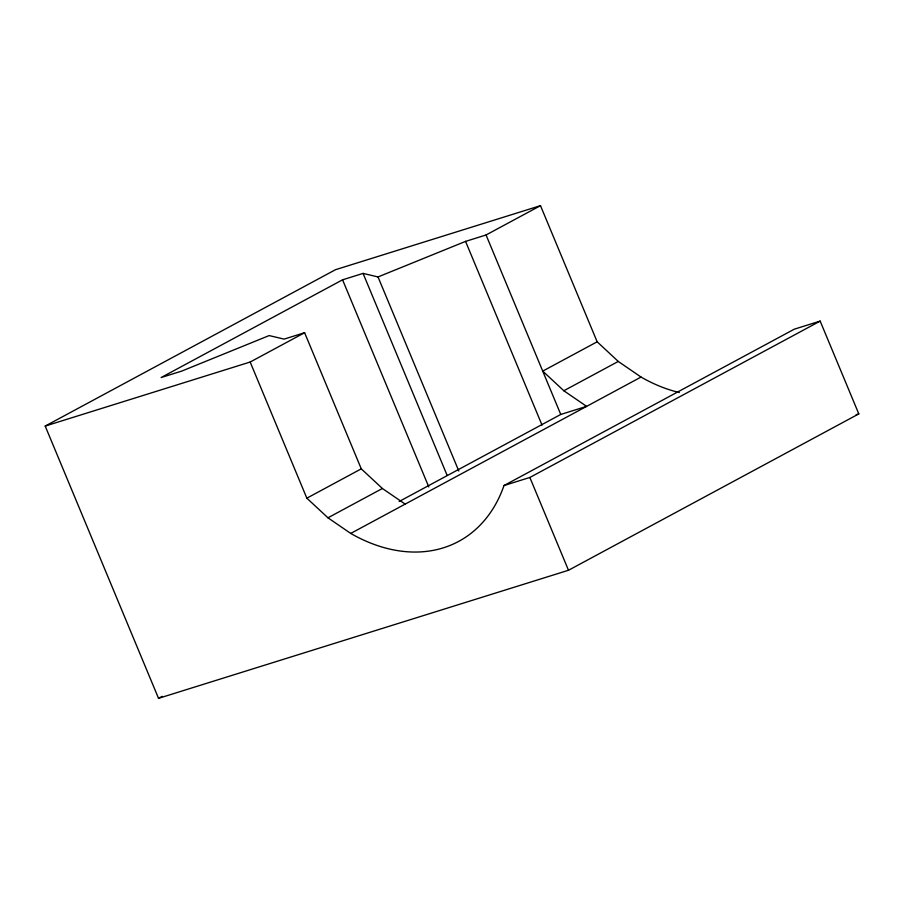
<?xml version="1.0" encoding="UTF-8"?>
<svg xmlns="http://www.w3.org/2000/svg" width="904" height="904" viewBox="0 0 904 904"><rect width="100%" height="100%" fill="white"/><g stroke="black" fill="none" stroke-linecap="round" stroke-linejoin="round"><path stroke-width="1.36" d="M405.161 504.104L382.392 488.488L361.272 468.848L304.614 332.717L250.171 362.029L306.84 498.172L327.96 517.8L350.729 533.428A167.895 120.616 61.7 0 0 504.003 485.538L794.322 329.169L820.165 321.101L858.8 413.896L568.492 570.266L158.539 698.34L45.2 426.066L335.508 269.697L540.49 205.66L597.16 341.802L618.268 361.442L641.038 377.058A167.895 120.616 61.7 0 0 679.345 392.539M540.49 205.66L486.058 234.983L465.56 241.391L378.019 276.94L363.069 273.403L342.571 279.811L161.127 377.533L181.625 371.137L269.155 335.576L284.116 339.113L304.614 332.717M306.84 498.172L361.272 468.848M597.16 341.802L542.728 371.115L563.836 390.754L586.606 406.371L560.762 414.45L399.195 501.471M327.96 517.8L382.392 488.488M563.836 390.754L618.268 361.442M350.729 533.428L641.038 377.058M504.003 485.538L529.857 477.459L820.165 321.101M158.539 698.34L162.257 696.329M45.2 426.066L250.171 362.029M856.111 414.744L858.8 413.896M486.058 234.983L560.762 414.45M465.56 241.391L542.016 425.072M529.857 477.459L568.492 570.266M378.019 276.94L458.825 471.052M363.069 273.403L447.118 475.323M342.571 279.811L428.79 486.94"/></g></svg>
